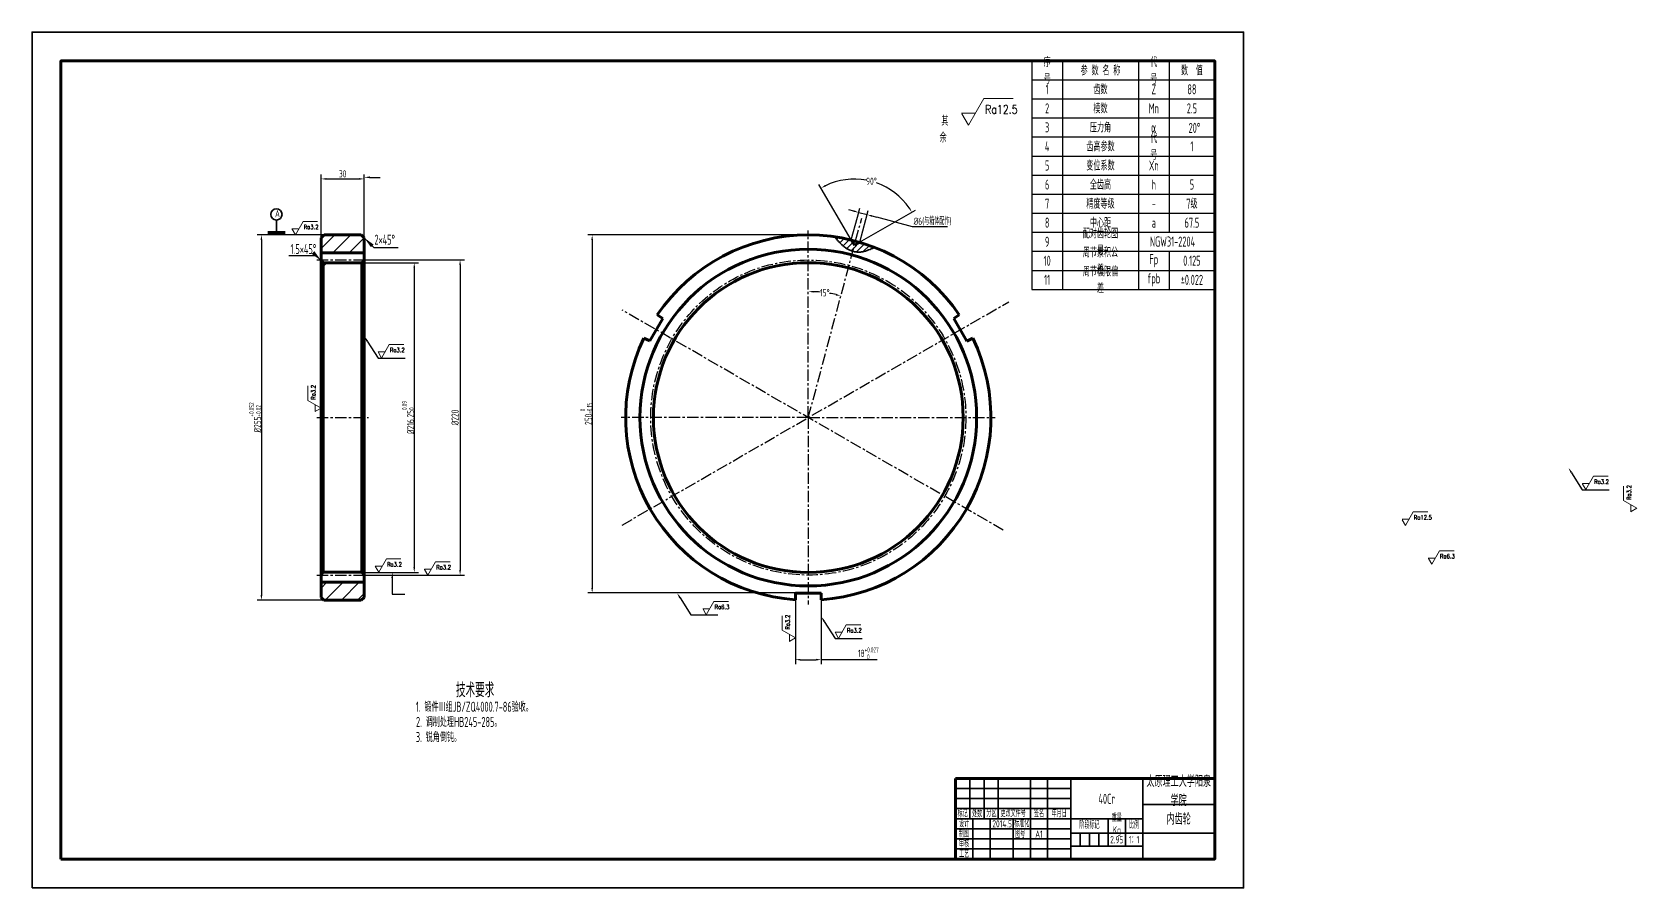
# Model space of a CAD drawing. Header units: millimetres. Extents: x 0 to 1114, y 0 to 594.
import ezdxf
from ezdxf import colors
from ezdxf.entities.mleader import LeaderData, LeaderLine
from ezdxf.math import Vec2, Vec3

# ---------------------------------------------------------------- set-up
doc = ezdxf.new("R2010")
doc.units = ezdxf.units.MM
doc.header["$LTSCALE"] = 0.25
doc.linetypes.add('CENTER', pattern=[50.8, 31.75, -6.35, 6.35, -6.35])
for name, color, linetype in [('2细线层', 4, 'Continuous'), ('中心线', 1, 'CENTER'), ('剖面线', 2, 'Continuous'), ('标注线', 3, 'Continuous'), ('细实线层', 7, 'Continuous')]:
    doc.layers.add(name, color=color, linetype=linetype)
for name, color, linetype, lineweight in [('图层2', 7, 'Continuous', 9), ('粗实线', 6, 'Continuous', 70), ('细实线', 6, 'Continuous', 35), ('轮廓', 7, 'Continuous', 50)]:
    doc.layers.add(name, color=color, linetype=linetype, lineweight=lineweight)
doc.styles.add('gbcbig1', font='gbenor.shx', dxfattribs={"width": 0.7, "height": 5, "bigfont": 'gbcbig.shx'})
doc.styles.add('gbcbig2', font='gbenor.shx', dxfattribs={"width": 0.7, "height": 3.5, "bigfont": 'gbcbig.shx'})
doc.styles.add('TH_GBDIM', font='romans.shx', dxfattribs={"width": 0.8, "bigfont": 'gbcbig.shx'})
doc.styles.add('样式 1', font='gbenor.shx', dxfattribs={"width": 0.7, "height": 5, "bigfont": 'gbcbig.shx'})
doc.dimstyles.new('机械制图$0', dxfattribs={"dimtxt": 5, "dimasz": 3.5, "dimexe": 3, "dimexo": 0, "dimgap": 1, "dimtad": 1, "dimtoh": 1, "dimdsep": 46, "dimtxsty": '样式 1', "dimcen": 2.5, "dimadec": 1, "dimazin": 2, "dimtfac": 1, "dimtmove": 1, "dimatfit": 3, "dimldrblk": 'NONE', "dimfxl": 1, "dimarcsym": 1})
doc.dimstyles.new('机械制图$2', dxfattribs={"dimtxt": 5, "dimasz": 3.5, "dimexe": 3, "dimexo": 0, "dimgap": 1, "dimtad": 1, "dimtih": 1, "dimtoh": 1, "dimdsep": 46, "dimtxsty": '样式 1', "dimcen": 2.5, "dimadec": 1, "dimazin": 2, "dimtfac": 1, "dimtmove": 1, "dimatfit": 3, "dimldrblk": 'NONE', "dimfxl": 1, "dimarcsym": 1})
pattern_1 = [(45, (-20.467, -147.7624), (-5.61266, 5.61266), [])]

# ---------------------------------------------------------------- blocks, each defined once
blk = doc.blocks.new('*D3')
at = {"layer": 'Defpoints', "color": 0, "transparency": 16777216}
for p in [(230.5, 492.1), (200.7, 451.3), (230.5, 451.3)]:
    blk.add_point(p, dxfattribs=at)
at = {"layer": '标注线', "color": 0, "lineweight": -2, "transparency": 16777216}
for p, q in [((200.7, 451.3), (200.7, 495.1)), ((204.2, 492.1), (227, 492.1)), ((230.5, 451.3), (230.5, 495.1))]:
    blk.add_line(p, q, dxfattribs=at)
at = {"layer": '标注线', "color": 0, "transparency": 16777216}
for points in [[(204.2, 492.7), (204.2, 491.5), (200.7, 492.1)], [(227, 492.7), (227, 491.5), (230.5, 492.1)]]:
    blk.add_solid(points, dxfattribs=at)
at = {"layer": '标注线', "color": 0, "transparency": 16777216, "insert": (215.6, 495.6), "char_height": 5, "attachment_point": 5, "style": '样式 1'}
blk.add_mtext('30', dxfattribs=at)
blk = doc.blocks.new('_None')
blk = doc.blocks.new('*D4')
at = {"layer": 'Defpoints', "color": 0, "transparency": 16777216}
for p in [(229, 433.9), (229, 219), (265.3, 219)]:
    blk.add_point(p, dxfattribs=at)
at = {"layer": '标注线', "color": 0, "lineweight": -2, "transparency": 16777216}
for p, q in [((229, 433.9), (268.3, 433.9)), ((265.3, 430.4), (265.3, 222.5)), ((229, 219), (268.3, 219))]:
    blk.add_line(p, q, dxfattribs=at)
at = {"layer": '标注线', "color": 0, "transparency": 16777216}
for points in [[(264.7, 430.4), (265.9, 430.4), (265.3, 433.9)], [(264.7, 222.5), (265.9, 222.5), (265.3, 219)]]:
    blk.add_solid(points, dxfattribs=at)
at = {"layer": '标注线', "color": 0, "transparency": 16777216, "insert": (261, 326.5), "char_height": 5, "attachment_point": 5, "rotation": 90, "style": '样式 1'}
blk.add_mtext('%%C216.25{\\H0.7x;\\S0.09^ 0;}', dxfattribs=at)
blk = doc.blocks.new('*D5')
at = {"layer": 'Defpoints', "color": 0, "transparency": 16777216}
for p in [(230.5, 435.9), (230.5, 217.1), (297.1, 217.1)]:
    blk.add_point(p, dxfattribs=at)
at = {"layer": '标注线', "color": 0, "lineweight": -2, "transparency": 16777216}
for p, q in [((230.5, 435.9), (300.1, 435.9)), ((297.1, 432.4), (297.1, 220.6)), ((230.5, 217.1), (300.1, 217.1))]:
    blk.add_line(p, q, dxfattribs=at)
at = {"layer": '标注线', "color": 0, "transparency": 16777216}
for points in [[(296.5, 432.4), (297.7, 432.4), (297.1, 435.9)], [(296.5, 220.6), (297.7, 220.6), (297.1, 217.1)]]:
    blk.add_solid(points, dxfattribs=at)
at = {"layer": '标注线', "color": 0, "transparency": 16777216, "insert": (293.6, 326.5), "char_height": 5, "attachment_point": 5, "rotation": 90, "style": '样式 1'}
blk.add_mtext('%%C220', dxfattribs=at)
blk = doc.blocks.new('*D6')
at = {"layer": 'Defpoints', "color": 0, "transparency": 16777216}
for p in [(202.6, 453.2), (159.2, 199.7), (202.6, 199.7)]:
    blk.add_point(p, dxfattribs=at)
at = {"layer": '标注线', "color": 0, "lineweight": -2, "transparency": 16777216}
for p, q in [((202.6, 453.2), (156.2, 453.2)), ((159.2, 449.7), (159.2, 203.2)), ((202.6, 199.7), (156.2, 199.7))]:
    blk.add_line(p, q, dxfattribs=at)
at = {"layer": '标注线', "color": 0, "transparency": 16777216}
for points in [[(158.6, 449.7), (159.8, 449.7), (159.2, 453.2)], [(158.6, 203.2), (159.8, 203.2), (159.2, 199.7)]]:
    blk.add_solid(points, dxfattribs=at)
at = {"layer": '标注线', "color": 0, "transparency": 16777216, "insert": (154.8, 326.5), "char_height": 5, "attachment_point": 5, "rotation": 90, "style": '样式 1'}
blk.add_mtext('%%C255{\\H0.7x;\\S+0.052^ +0.02;}', dxfattribs=at)
blk = doc.blocks.new('*D7')
at = {"layer": 'Defpoints', "color": 0, "transparency": 16777216}
for p in [(593.8, 485.9), (568.7, 449.7), (570.9, 446), (570.9, 446), (574.5, 448.1)]:
    blk.add_point(p, dxfattribs=at)
at = {"layer": '标注线', "color": 0, "lineweight": -2, "transparency": 16777216}
for p, q in [((568.7, 449.7), (546.2, 488.3)), ((574.5, 448.1), (613.3, 470.5))]:
    blk.add_line(p, q, dxfattribs=at)
for start, end in [(79.6714, 115.9292), (34.3808, 70.5419)]:
    blk.add_arc((570.9, 446), 46, start, end, dxfattribs=at)
at = {"layer": '标注线', "color": 0, "transparency": 16777216}
for points in [[(551, 486.9), (550.5, 487.9), (547.7, 485.7)], [(609.4, 472.3), (608.4, 471.7), (610.7, 469)]]:
    blk.add_solid(points, dxfattribs=at)
at = {"layer": '标注线', "color": 0, "transparency": 16777216, "insert": (582.7, 490.5), "char_height": 5, "attachment_point": 5, "style": '样式 1'}
blk.add_mtext('90°', dxfattribs=at)
blk = doc.blocks.new('*D8')
at = {"layer": 'Defpoints', "color": 0, "transparency": 16777216}
for p in [(538.9, 453.2), (388.8, 204.7), (529.9, 204.7)]:
    blk.add_point(p, dxfattribs=at)
at = {"layer": '标注线', "color": 0, "lineweight": -2, "transparency": 16777216}
for p, q in [((538.9, 453.2), (385.8, 453.2)), ((388.8, 449.7), (388.8, 208.2)), ((529.9, 204.7), (385.8, 204.7))]:
    blk.add_line(p, q, dxfattribs=at)
at = {"layer": '标注线', "color": 0, "transparency": 16777216}
for points in [[(388.2, 449.7), (389.4, 449.7), (388.8, 453.2)], [(388.2, 208.2), (389.4, 208.2), (388.8, 204.7)]]:
    blk.add_solid(points, dxfattribs=at)
at = {"layer": '标注线', "color": 0, "transparency": 16777216, "insert": (384.5, 329), "char_height": 5, "attachment_point": 5, "rotation": 90, "style": '样式 1'}
blk.add_mtext('250{\\H0.7x;\\S 0^ -0.15;}', dxfattribs=at)
blk = doc.blocks.new('*D9')
at = {"layer": 'Defpoints', "color": 0, "transparency": 16777216}
for p in [(529.9, 204.7), (547.8, 204.7), (547.8, 158.4)]:
    blk.add_point(p, dxfattribs=at)
at = {"layer": '标注线', "color": 0, "lineweight": -2, "transparency": 16777216}
for p, q in [((529.9, 204.7), (529.9, 155.4)), ((547.8, 204.7), (547.8, 155.4)), ((533.4, 158.4), (544.3, 158.4)), ((586.6, 158.4), (547.8, 158.4))]:
    blk.add_line(p, q, dxfattribs=at)
at = {"layer": '标注线', "color": 0, "transparency": 16777216}
for points in [[(533.4, 159), (533.4, 157.8), (529.9, 158.4)], [(544.3, 159), (544.3, 157.8), (547.8, 158.4)]]:
    blk.add_solid(points, dxfattribs=at)
at = {"layer": '标注线', "color": 0, "transparency": 16777216, "insert": (580.5, 162.8), "char_height": 5, "attachment_point": 5, "style": '样式 1'}
blk.add_mtext('\\A1;18{\\H0.7x;\\S+0.027^  0;}', dxfattribs=at)
blk = doc.blocks.new('*D10')
at = {"layer": 'Defpoints', "color": 0, "transparency": 16777216}
for p in [(575.9, 464.8), (538.9, 456.3), (554, 412.5), (538.9, 326.5), (538.9, 326.5)]:
    blk.add_point(p, dxfattribs=at)
at = {"layer": '标注线', "color": 0, "lineweight": -2, "transparency": 16777216}
for start, end in [(84.61, 87.7056), (77.3089, 80.3942)]:
    blk.add_arc((538.9, 326.5), 87.4, start, end, dxfattribs=at)
at = {"layer": '标注线', "color": 0, "transparency": 16777216}
for points in [[(542.4, 413.2), (542.4, 414.4), (538.9, 413.9)], [(558.2, 412.3), (557.9, 411.2), (561.5, 410.9)]]:
    blk.add_solid(points, dxfattribs=at)
at = {"layer": '标注线', "color": 0, "transparency": 16777216, "insert": (550.3, 413.1), "char_height": 5, "attachment_point": 5, "style": '样式 1'}
blk.add_mtext('15°', dxfattribs=at)
blk = doc.blocks.new('*D12')
at = {"layer": 'Defpoints', "color": 0, "transparency": 16777216}
for p in [(573, 465.6), (578.8, 464), (579.7, 467.3)]:
    blk.add_point(p, dxfattribs=at)
at = {"layer": '标注线', "color": 0, "lineweight": -2, "transparency": 16777216}
for p, q in [((570.5, 469.7), (567.1, 470.6)), ((573, 465.6), (574.6, 471.7)), ((573.9, 468.8), (579.7, 467.3)), ((578.8, 464), (580.4, 470.2)), ((583, 466.4), (586.4, 465.5)), ((611.2, 458.8), (586.4, 465.5)), ((635.5, 458.8), (611.2, 458.8))]:
    blk.add_line(p, q, dxfattribs=at)
at = {"layer": '标注线', "color": 0, "transparency": 16777216}
for points in [[(570.6, 470.3), (570.3, 469.2), (573.9, 468.8)], [(583.2, 466.9), (582.9, 465.8), (579.7, 467.3)]]:
    blk.add_solid(points, dxfattribs=at)
at = {"layer": '标注线', "color": 0, "transparency": 16777216, "insert": (625.1, 462.5), "char_height": 5, "attachment_point": 5, "style": '样式 1'}
blk.add_mtext('%%C6(与箱体配作)', dxfattribs=at)
blk = doc.blocks.new('000')
at = {"layer": '图层2'}
for p, q in [((-3, 5.2), (-3.2, 5.6)), ((-3.2, 5.6), (3.2, 5.6)), ((0, 0), (-3, 5.2)), ((0, 0), (7.1, 12.4)), ((7.1, 12.4), (20.6, 12.4))]:
    blk.add_line(p, q, dxfattribs=at)
at = {"layer": '细实线层', "insert": (7.7, 9.3), "char_height": 4, "attachment_point": 1, "style": 'TH_GBDIM'}
blk.add_mtext_dynamic_manual_height_columns('Ra3.2', width=13.074, gutter_width=25, heights=[0], dxfattribs=at)

msp = doc.modelspace()

# ---------------------------------------------------------------- hatches: boundary and pattern name
at = {"layer": '剖面线'}
h = msp.add_hatch(dxfattribs=at)
h.set_pattern_fill('ANSI31', color=256, scale=2.5)
h.set_pattern_definition(pattern_1)
h.paths.add_polyline_path([(230.536, 440.803), (200.681, 440.803), (200.681, 451.255), (202.666, 453.238), (228.506, 453.238), (230.536, 451.298)])
h = msp.add_hatch(dxfattribs=at)
h.set_pattern_fill('ANSI31', color=256)
h.set_pattern_definition([(45, (102.9328, -36.9384), (-2.245064, 2.245064), [])])
edge = h.paths.add_edge_path()
edge.add_arc((538.863, 326.46), 126.778, 76.368766, 81.366656)
edge.add_spline(control_points=[(557.894, 451.801), (557.972, 451.376), (558.172, 450.282), (559.589, 449.102), (560.848, 447.594), (562.291, 446.213), (563.81, 444.917), (565.474, 443.754), (567.309, 442.757), (568.769, 442.179), (569.608, 441.921), (569.758, 441.877)], knot_values=[0, 0, 0, 0, 1.26741299, 3.2570891, 5.24300748, 7.22755221, 9.21918393, 11.23537459, 13.3052024, 15.46833989, 15.93596871, 15.93596871, 15.93596871, 15.93596871], degree=3, periodic=0)
edge.add_line((569.758, 441.877), (570.868, 446.025))
edge.add_line((570.868, 446.025), (568.741, 449.667))
edge = h.paths.add_edge_path()
edge.add_line((574.529, 448.117), (570.861, 445.998))
edge.add_line((570.861, 445.998), (569.758, 441.877))
edge.add_spline(control_points=[(569.758, 441.877), (570.353, 441.704), (571.816, 441.368), (574.418, 441.192), (577.895, 441.691), (581.462, 443.135), (584.037, 444.054), (585.196, 444.468)], knot_values=[15.93596871, 15.93596871, 15.93596871, 15.93596871, 17.79172628, 20.42720313, 23.71540426, 28.23007402, 31.9233075, 31.9233075, 31.9233075, 31.9233075], degree=3, periodic=0)
edge.add_arc((538.863, 326.46), 126.778, 68.563804, 73.66061)
h = msp.add_hatch(dxfattribs=at)
h.set_pattern_fill('ANSI31', color=256, scale=2.5)
h.set_pattern_definition(pattern_1)
h.paths.add_polyline_path([(200.681, 212.115), (230.536, 212.115), (230.536, 201.62), (228.506, 199.68), (202.621, 199.68), (200.681, 201.62)])

# ---------------------------------------------------------------- linework, layer by layer
at = {"layer": '中心线'}
for p, q in [((538.863, 326.46), (575.903, 464.835)), ((538.863, 326.46), (538.863, 456.283)), ((197.638, 435.908), (233.488, 435.908)), ((409.588, 251.823), (678.056, 406.823)), ((674.221, 248.311), (409.59, 401.096)), ((197.638, 326.46), (233.488, 326.46)), ((538.863, 326.46), (409.041, 326.46)), ((538.863, 326.46), (668.686, 326.46)), ((538.863, 326.46), (538.863, 196.638)), ((197.638, 217.098), (233.488, 217.098))]:
    msp.add_line(p, q, dxfattribs=at)
msp.add_circle((538.863, 326.46), 109.36, dxfattribs=at)
at = {"layer": '图层2'}
for p, q in [((650.049, 529.377), (660.753, 547.94)), ((660.753, 547.94), (681.003, 547.94)), ((645.184, 537.815), (654.914, 537.815)), ((650.049, 529.377), (645.51, 537.251)), ((953.45, 251.636), (958.802, 260.917)), ((958.802, 260.917), (968.927, 260.917)), ((951.018, 255.854), (955.883, 255.854)), ((953.45, 251.636), (951.181, 255.572)), ((971.631, 224.725), (976.983, 234.007)), ((976.983, 234.007), (987.108, 234.007)), ((969.199, 228.944), (974.064, 228.944)), ((971.631, 224.725), (969.362, 228.662)), ((465.598, 193.682), (470.463, 193.682)), ((468.03, 189.463), (465.761, 193.4)), ((468.03, 189.463), (473.382, 198.744)), ((473.382, 198.744), (483.507, 198.744))]:
    msp.add_line(p, q, dxfattribs=at)
at = {"layer": '标注线'}
for p, q in [((694.07, 574), (694.07, 415.426)), ((694.07, 574), (821, 574)), ((715.238, 574), (715.238, 468.308)), ((768.094, 574), (768.094, 468.308)), ((789.262, 574), (789.262, 468.308)), ((821, 415.426), (821, 574)), ((694.07, 560.876), (821, 560.876)), ((694.07, 547.612), (821, 547.612)), ((694.07, 534.418), (821, 534.418)), ((694.07, 521.224), (821, 521.224)), ((694.07, 507.96), (821, 507.96)), ((694.07, 494.766), (821, 494.766)), ((694.07, 481.484), (821, 481.484)), ((694.07, 468.308), (821, 468.308)), ((694.07, 468.308), (821, 468.308)), ((715.238, 468.308), (715.238, 415.426)), ((768.094, 468.308), (768.094, 415.426)), ((789.262, 468.308), (789.262, 455.078)), ((568.716, 449.71), (573, 465.576)), ((574.527, 448.116), (578.786, 464.025)), ((694.07, 455.078), (821, 455.078)), ((237.958, 444.517), (254.136, 444.517)), ((694.07, 441.884), (821, 441.884)), ((789.262, 441.884), (789.262, 415.426)), ((694.07, 428.62), (821, 428.62)), ((694.07, 415.426), (821, 415.426)), ((250.386, 203.798), (258.81, 203.782))]:
    msp.add_line(p, q, dxfattribs=at)
at = {"layer": '粗实线'}
for p, q in [((163.637, 455.013), (175.643, 455.013)), ((200.681, 451.255), (202.666, 453.238)), ((200.681, 440.803), (200.681, 451.255)), ((202.666, 453.238), (228.506, 453.238)), ((228.506, 453.238), (230.536, 451.298)), ((230.536, 451.298), (230.536, 440.803)), ((570.878, 446.008), (568.716, 449.71)), ((570.878, 446.008), (574.528, 448.117)), ((570.878, 446.008), (574.527, 448.116)), ((230.536, 440.803), (200.681, 440.803)), ((200.681, 440.803), (200.681, 212.115)), ((200.681, 435.38), (203.591, 432.38)), ((228.991, 433.88), (230.536, 435.38)), ((230.536, 212.115), (230.536, 440.803)), ((202.136, 433.88), (228.991, 433.88)), ((202.136, 433.88), (202.136, 219.038)), ((228.991, 219.038), (228.991, 433.88)), ((428.822, 379.601), (437.945, 395.117)), ((437.945, 395.117), (434.044, 397.772)), ((639.818, 395.138), (643.685, 397.769)), ((648.868, 379.579), (639.818, 395.138)), ((428.822, 379.601), (424.701, 381.591)), ((648.868, 379.579), (653.028, 381.588)), ((200.681, 217.583), (202.136, 219.038)), ((200.681, 212.115), (230.536, 212.115)), ((200.681, 212.115), (200.681, 201.62)), ((202.136, 219.038), (228.991, 219.038)), ((228.991, 219.038), (230.536, 217.583)), ((230.536, 201.62), (230.536, 212.115)), ((200.681, 201.62), (202.621, 199.68)), ((228.506, 199.68), (230.536, 201.62)), ((529.911, 204.663), (547.813, 204.663)), ((529.911, 204.663), (529.911, 199.999)), ((547.813, 204.663), (547.813, 199.999)), ((202.621, 199.68), (228.506, 199.68)), ((641, 20), (641, 76)), ((641, 76), (821, 76)), ((821, 76), (821, 20)), ((821, 20), (641, 20))]:
    msp.add_line(p, q, dxfattribs=at)
at = {"layer": '粗实线', "color": 0}
for p, q in [((641, 76), (821, 76)), ((641, 20), (641, 76))]:
    msp.add_line(p, q, dxfattribs=at)
at = {"layer": '粗实线'}
for radius in [116.858, 107.507]:
    msp.add_circle((538.863, 326.46), radius, dxfattribs=at)
for start, end in [(34.227074, 145.771574), (154.22348, 265.95064), (274.048227, 25.774948)]:
    msp.add_arc((538.863, 326.46), 126.778, start, end, dxfattribs=at)
at = {"layer": '细实线'}
for p, q in [((169.64, 463.51), (169.64, 455.013)), ((641, 69), (721, 69)), ((651, 76), (651, 48)), ((661, 76), (661, 48)), ((670.577, 76), (670.577, 48)), ((693, 76), (693, 20)), ((705, 76), (705, 20)), ((721, 55), (721, 76)), ((721, 76), (721, 20)), ((721, 69), (721, 62)), ((771, 76), (771, 20)), ((721, 62), (641, 62)), ((771, 58), (821, 58)), ((641, 55), (721, 55)), ((641, 48), (771, 48)), ((653, 48), (653, 20)), ((665, 48), (665, 20)), ((681, 48), (681, 20)), ((747, 48), (747, 29)), ((759, 48), (759, 29)), ((641, 41), (721, 41)), ((641, 34), (721, 34)), ((721, 38), (821, 38)), ((727.5, 38), (727.5, 29)), ((734, 38), (734, 29)), ((740.5, 38), (740.5, 29)), ((641, 27), (721, 27)), ((721, 29), (771, 29))]:
    msp.add_line(p, q, dxfattribs=at)
at = {"layer": '细实线', "color": 0}
for p, q in [((641, 69), (721, 69)), ((651, 76), (651, 48)), ((661, 76), (661, 48)), ((693, 76), (693, 48)), ((705, 76), (705, 48)), ((641, 62), (721, 62)), ((641, 55), (721, 55)), ((653, 20), (653, 48)), ((665, 20), (665, 48)), ((681, 20), (681, 48)), ((693, 20), (693, 48)), ((705, 20), (705, 48)), ((747, 48), (747, 29)), ((759, 48), (759, 29)), ((641, 41), (721, 41)), ((641, 34), (721, 34)), ((721, 38), (771, 38)), ((727.5, 38), (727.5, 29)), ((734, 38), (734, 29)), ((740.5, 38), (740.5, 29)), ((641, 27), (721, 27)), ((721, 29), (771, 29))]:
    msp.add_line(p, q, dxfattribs=at)
at = {"layer": '细实线', "color": 0, "lineweight": 25}
for p, q in [((721, 76), (721, 48)), ((771, 20), (771, 76)), ((821, 58), (771, 58)), ((641, 48), (771, 48)), ((821, 38), (771, 38))]:
    msp.add_line(p, q, dxfattribs=at)
at = {"layer": '细实线'}
msp.add_lwpolyline([(0, 0), (841, 0), (841, 594), (0, 594)], close=True, dxfattribs=at)
at = {"layer": '细实线', "lineweight": 70}
msp.add_lwpolyline([(20, 20), (821, 20), (821, 574), (20, 574)], close=True, dxfattribs=at)
at = {"layer": '细实线'}
msp.add_circle((169.64, 467.419), 3.909, dxfattribs=at)
msp.add_spline([(557.894, 451.801), (558.231, 450.579), (559.531, 449.073), (560.879, 447.615), (562.301, 446.23), (563.824, 444.947), (565.479, 443.796), (567.299, 442.809), (569.311, 442.015), (571.568, 441.466), (574.198, 441.289), (577.455, 441.74), (581.726, 443.205), (585.196, 444.468)], degree=3, dxfattribs=at)
at = {"layer": '轮廓', "color": 0, "lineweight": 25}
msp.add_line((721, 20), (721, 48), dxfattribs=at)
at = {"layer": '轮廓', "color": 0}
msp.add_line((821, 20), (641, 20), dxfattribs=at)

# ---------------------------------------------------------------- block references
at = {"layer": '标注线', "xscale": 0.75, "yscale": 0.75, "zscale": 0.75}
for p in [(182.793, 453.238), (242.612, 367.797), (1078.606, 276.417), (240.633, 219.038), (274.75, 217.098), (559.89, 173.21)]:
    msp.add_blockref('000', p, dxfattribs=at)
at = {"layer": '标注线', "xscale": 0.75, "yscale": 0.75, "zscale": 0.75, "rotation": 90}
for p in [(200.681, 333.051), (1114.07, 263.468), (529.935, 173.482)]:
    msp.add_blockref('000', p, dxfattribs=at)
at = {"layer": '粗实线', "xscale": 0.75, "yscale": 0.75, "zscale": 0.75}
msp.add_blockref('000', (240.633, 219.038), dxfattribs=at)

# ---------------------------------------------------------------- texts
at = {"layer": '标注线', "style": 'gbcbig2', "width": 0.7}
for s, height, p in [('           技术要求', 9.99985, (252.493, 132.331)), ('1. 锻件Ⅲ组JB/ZQ4000.7-86验收。', 6.99999, (266.427, 122.225)), ('2. 调制处理HB245-285。', 6.99999, (266.531, 111.725)), ('3. 锐角倒钝。', 7, (266.427, 101.225))]:
    msp.add_text(s, height=height, dxfattribs=at).set_placement(p)
at = {"layer": '标注线', "char_height": 7}
for s, width, gutter_width, insert, attachment_point, style in [('序 号', 10.584, 17.5, (704.654, 567.438), 5, 'gbcbig2'), ('参 数 名 称', 26.44, 17.5, (741.678, 567.438), 5, 'gbcbig2'), ('代 号', 10.584, 17.5, (778.702, 567.438), 5, 'gbcbig2'), ('数  值', 15.857, 17.5, (805.143, 567.438), 5, 'gbcbig2'), ('1', 10.584, 17.5, (704.654, 554.314), 5, 'gbcbig2'), ('齿数', 26.44, 17.5, (741.678, 554.314), 5, 'gbcbig2'), ('Z', 10.584, 17.5, (778.702, 554.314), 5, 'gbcbig2'), ('88', 15.857, 17.5, (805.143, 554.314), 5, 'gbcbig2'), ('\\pi1.2029;其 余', 11.19104, 17.5, (629.995, 536.062), 1, 'gbcbig2'), ('2', 10.584, 17.5, (704.654, 541.05), 5, 'gbcbig2'), ('模数', 26.44, 17.5, (741.678, 541.05), 5, 'gbcbig2'), ('Mn', 10.584, 17.5, (778.702, 541.05), 5, 'gbcbig2'), ('2.5', 15.857, 17.5, (805.143, 541.05), 5, 'gbcbig2'), ('3', 10.584, 17.5, (704.654, 527.856), 5, 'gbcbig2'), ('压力角', 26.44, 17.5, (741.678, 527.856), 5, 'gbcbig2'), ('α', 10.584, 17.5, (778.702, 527.856), 5, 'gbcbig2'), ('4', 10.584, 17.5, (704.654, 514.662), 5, 'gbcbig2'), ('齿高参数', 26.44, 17.5, (741.678, 514.662), 5, 'gbcbig2'), ('代 号', 10.584, 17.5, (778.702, 514.662), 5, 'gbcbig2'), ('1', 15.857, 17.5, (805.143, 514.662), 5, 'gbcbig2'), ('5', 10.584, 17.5, (704.654, 501.398), 5, 'gbcbig2'), ('变位系数', 26.44, 17.5, (741.678, 501.398), 5, 'gbcbig2'), ('Xn', 10.584, 17.5, (778.702, 501.398), 5, 'gbcbig2'), ('6', 10.584, 17.5, (704.654, 488.204), 5, 'gbcbig2'), ('6', 10.584, 17.5, (704.654, 488.204), 5, 'gbcbig2'), ('全齿高', 26.44, 17.5, (741.678, 488.204), 5, 'gbcbig2'), ('全齿高', 26.44, 17.5, (741.678, 488.204), 5, 'gbcbig2'), ('h', 10.584, 17.5, (778.702, 488.204), 5, 'gbcbig2'), ('h', 10.584, 17.5, (778.702, 488.204), 5, 'gbcbig2'), ('5', 15.857, 17.5, (805.143, 488.204), 5, 'gbcbig2'), ('精度等级', 26.44, 17.5, (741.678, 474.957), 5, 'gbcbig2'), ('7级', 15.857, 17.5, (805.143, 474.957), 5, 'gbcbig2'), ('7', 10.584, 17.5, (704.654, 474.957), 5, 'gbcbig2'), ('-', 10.584, 17.5, (778.702, 474.957), 5, 'gbcbig2'), ('8', 10.584, 17.5, (704.654, 461.746), 5, 'gbcbig2'), ('中心距', 26.44, 17.5, (741.678, 461.746), 5, 'gbcbig2'), ('a', 10.584, 17.5, (778.702, 461.746), 5, 'gbcbig2'), ('67.5', 15.857, 17.5, (805.143, 461.746), 5, 'gbcbig2'), ('1.5×45°', 28.16438, 25, (179.464, 446.936), 1, 'gbcbig1'), ('2×45°', 28.16438, 25, (237.662, 453.421), 1, 'gbcbig1'), ('9', 10.584, 17.5, (704.654, 448.516), 5, 'gbcbig2'), ('配对齿轮图号', 26.44, 17.5, (741.678, 448.516), 5, 'gbcbig2'), ('\\A1;NGW31-{\\H1x;2204}', 10.584, 17.5, (791.684, 448.622), 5, 'gbcbig2'), ('10', 10.584, 17.5, (704.654, 435.286), 5, 'gbcbig2'), ('周节累积公差', 26.44, 17.5, (741.678, 435.322), 5, 'gbcbig2'), ('Fp', 10.584, 17.5, (778.702, 435.322), 5, 'gbcbig2'), ('0.125', 15.857, 17.5, (805.143, 435.322), 5, 'gbcbig2'), ('11', 10.584, 17.5, (704.654, 422.092), 5, 'gbcbig2'), ('周节极限偏差', 26.44, 17.5, (741.678, 422.058), 5, 'gbcbig2'), ('fpb', 10.584, 17.5, (778.702, 422.058), 5, 'gbcbig2'), ('\\A1;±0.022', 15.857, 17.5, (805.143, 422.058), 5, 'gbcbig2')]:
    msp.add_mtext_dynamic_manual_height_columns(s, width=width, gutter_width=gutter_width, heights=[0], dxfattribs=dict(at, insert=insert, attachment_point=attachment_point, style=style))
at = {"layer": '标注线', "insert": (806.908, 527.547), "char_height": 7, "attachment_point": 5, "style": 'gbcbig2'}
msp.add_mtext('20°', dxfattribs=at)
at = {"layer": '细实线', "insert": (168.665, 470.491), "char_height": 5, "attachment_point": 1, "style": '样式 1'}
msp.add_mtext_dynamic_manual_height_columns('A', width=6.82589, gutter_width=50, heights=[0], dxfattribs=at)
at = {"layer": '细实线', "color": 0, "attachment_point": 5, "style": 'gbcbig1'}
for s, insert, char_height, width in [('太原理工大学阳泉学院', (796, 67.404), 8, 50), ('40Cr', (746, 61.814), 7, 50), ('标记', (646, 51.533), 5, 10), ('设计', (647, 44.583), 5, 12), ('处数', (656, 51.533), 5, 10), ('分区', (665.967, 51.844), 5, 10), ('2014.5', (673.412, 44.456), 5, 16), ('更改文件号', (681.068, 51.685), 5, 26), ('标准化', (687, 44.655), 5, 12), ('签名', (699, 51.583), 5, 12), ('年月日', (713, 51.533), 5, 16), ('阶段标记', (734, 43.533), 5, 26), ('重量Kg', (753, 43.633), 5, 12), ('比例', (765, 43.633), 5, 12), ('内齿轮', (796, 47.9), 8, 50), ('制图', (646.921, 37.624), 5, 12), ('审核', (647, 30.583), 5, 12), ('图号', (685.901, 37.197), 5, 16), ('A1', (699.002, 37.352), 5, 16), ('2.95', (752.986, 33.457), 5, 12), ('1：1', (765, 33.459), 5, 12), ('工艺', (647, 23.583), 5, 12)]:
    msp.add_mtext(s, dxfattribs=dict(at, insert=insert, char_height=char_height, width=width))
at = {"layer": '细实线层', "attachment_point": 1, "style": 'TH_GBDIM'}
for s, insert, char_height in [('Ra12.5', (661.552, 543.374), 6), ('Ra12.5', (959.202, 258.634), 3), ('Ra6.3', (977.383, 231.724), 3), ('Ra6.3', (473.782, 196.461), 3)]:
    msp.add_mtext_dynamic_manual_height_columns(s, width=13.07369, gutter_width=25, heights=[0], dxfattribs=dict(at, insert=insert, char_height=char_height))

# ---------------------------------------------------------------- dimensions: what is measured, and where the dimension line sits
at = {"layer": '标注线'}
dim = msp.add_linear_dim(base=(230.536, 492.133), p1=(200.681, 451.298), p2=(230.536, 451.255), text='30', dimstyle='机械制图$0', dxfattribs=at)
dim.commit()
dim.dimension.update_dxf_attribs({"geometry": '*D3', "text_midpoint": (215.608, 495.633)})
dim = msp.add_angular_dim_2l(base=(593.812, 485.908), line1=((570.878, 446.008), (574.527, 448.116)), line2=((570.878, 446.008), (568.716, 449.71)), text='90°', dimstyle='机械制图$2', dxfattribs=at)
dim.commit()
dim.dimension.update_dxf_attribs({"geometry": '*D7', "text_midpoint": (582.669, 490.493)})
dim = msp.add_linear_dim(base=(579.654, 467.267), p1=(573, 465.576), p2=(578.786, 464.025), angle=344.999563, text='%%C6(与箱体配作)', dimstyle='机械制图$0', dxfattribs=at)
dim.commit()
dim.dimension.update_dxf_attribs({"geometry": '*D12', "text_midpoint": (617.341, 458.826), "dimtype": 161})
dim = msp.add_angular_dim_2l(base=(554.027, 412.543), line1=((538.863, 326.46), (575.903, 464.835)), line2=((538.863, 326.46), (538.863, 456.283)), dimstyle='机械制图$2', dxfattribs=at)
dim.commit()
dim.dimension.update_dxf_attribs({"geometry": '*D10', "text_midpoint": (550.261, 413.122)})
for base, p1, p2, text, picture, middle in [((159.186, 199.68), (202.621, 453.238), (202.621, 199.68), '%%C255{\\H0.7x;\\S+0.052^ +0.02;}', '*D6', (154.77, 326.459)), ((388.801, 204.663), (538.863, 453.238), (529.911, 204.663), '250{\\H0.7x;\\S 0^ -0.15;}', '*D8', (384.458, 328.95)), ((297.121, 217.098), (230.536, 435.908), (230.536, 217.098), '%%C220', '*D5', (293.621, 326.503)), ((265.328, 219.038), (228.991, 433.88), (228.991, 219.038), '%%C216.25{\\H0.7x;\\S0.09^ 0;}', '*D4', (261.047, 326.459))]:
    dim = msp.add_linear_dim(base=base, p1=p1, p2=p2, angle=90, text=text, dimstyle='机械制图$0', dxfattribs=at)
    dim.commit()
    dim.dimension.update_dxf_attribs({"geometry": picture, "text_midpoint": middle})
dim = msp.add_linear_dim(base=(547.813, 158.431), p1=(529.911, 204.663), p2=(547.813, 204.663), text='18{\\H0.7x;\\S+0.027^  0;}', dimstyle='机械制图$0', override={"dimtol": 1, "dimtm": 0.027, "dimtfac": 0.5, "dimtdec": 3, "dimtolj": 1}, dxfattribs=at)
dim.commit()
dim.dimension.update_dxf_attribs({"geometry": '*D9', "text_midpoint": (580.477, 158.993), "dimtype": 160})

# ---------------------------------------------------------------- leaders
at = {"layer": '2细线层'}
ml = msp.add_multileader_mtext('Standard', dxfattribs=at)
ml.set_content('', color=256)
ml.set_leader_properties()
ml.build(insert=Vec2(0, 0))
ctx = ml.context
ctx.base_point, ctx.plane_origin = Vec3(258.931, 367.731), Vec3(230.536, 382.95)
notes = []
notes.append((ctx, [(0, (1, 1, 0), (240.149, 367.731), (1, 0), 18.782, [(0, [(230.536, 382.95)], 0, [])])]))
ctx.mtext.insert, ctx.mtext.flow_direction = Vec3(260.931, 369.731), 5
ml = msp.add_multileader_mtext('Standard', dxfattribs=at)
ml.set_content('', color=256)
ml.set_leader_properties()
ml.build(insert=Vec2(0, 0))
ctx = ml.context
ctx.base_point, ctx.plane_origin = Vec3(1094.925, 276.351), Vec3(1066.53, 291.57)
notes.append((ctx, [(0, (1, 1, 0), (1076.143, 276.351), (1, 0), 18.782, [(0, [(1066.53, 291.57)], 0, [])])]))
ctx.mtext.insert, ctx.mtext.flow_direction = Vec3(1096.925, 278.351), 5
ml = msp.add_multileader_mtext('Standard', dxfattribs=at)
ml.set_content('', color=256)
ml.set_leader_properties()
ml.build(insert=Vec2(0, 0))
ctx = ml.context
ctx.base_point, ctx.plane_origin = Vec3(476.136, 189.444), Vec3(447.741, 204.663)
notes.append((ctx, [(0, (1, 1, 0), (457.354, 189.444), (1, 0), 18.782, [(0, [(447.741, 204.663)], 0, [])])]))
ctx.mtext.insert, ctx.mtext.flow_direction = Vec3(478.136, 191.444), 5
ml = msp.add_multileader_mtext('Standard', dxfattribs=at)
ml.set_content('', color=256)
ml.set_leader_properties()
ml.build(insert=Vec2(0, 0))
ctx = ml.context
ctx.base_point, ctx.plane_origin = Vec3(576.209, 173.144), Vec3(547.813, 188.363)
notes.append((ctx, [(0, (1, 1, 0), (557.427, 173.144), (1, 0), 18.782, [(0, [(547.813, 188.363)], 0, [])])]))
ctx.mtext.insert, ctx.mtext.flow_direction = Vec3(578.209, 175.144), 5
at = {"layer": '标注线'}
ml = msp.add_multileader_mtext('Standard', dxfattribs=at)
ml.set_content('', color=256)
ml.set_leader_properties()
ml.build(insert=Vec2(0, 0))
ml.multileader.update_dxf_attribs({"text_right_attachment_type": 6, "dogleg_length": 0.36})
ctx = ml.context
ctx.base_point, ctx.plane_origin = Vec3(241.532, 493.19), Vec3(230.536, 493.19)
ctx.right_attachment = 6
notes.append((ctx, [(0, (1, 1, 0), (241.172, 493.19), (1, 0), 0.36, [(0, [(230.536, 493.19)], 0, [])])]))
ctx.mtext.insert, ctx.mtext.flow_direction = Vec3(243.532, 495.19), 5
ml = msp.add_multileader_mtext('Standard', dxfattribs=at)
ml.set_content('', color=256)
ml.set_leader_properties()
ml.build(insert=Vec2(0, 0))
ml.multileader.update_dxf_attribs({"text_right_attachment_type": 6, "dogleg_length": 0.36, "arrow_head_size": 8})
ctx = ml.context
ctx.base_point, ctx.char_height, ctx.arrow_head_size, ctx.landing_gap_size, ctx.plane_origin = Vec3(174.146, 442.726), 8, 8, 4, Vec3(200.681, 435.313)
ctx.right_attachment, ctx.text_align_type = 6, 2
notes.append((ctx, [(0, (1, 1, 0), (197.295, 438.726), (-1, 0), 15.149, [(0, [(200.681, 435.313)], 0, [])])]))
ctx.mtext.insert, ctx.mtext.alignment, ctx.mtext.flow_direction = Vec3(178.146, 446.726), 3, 5
ml = msp.add_multileader_mtext('Standard', dxfattribs=at)
ml.set_content('', color=256)
ml.set_leader_properties()
ml.build(insert=Vec2(0, 0))
ml.multileader.update_dxf_attribs({"text_right_attachment_type": 6, "dogleg_length": 0.36, "arrow_head_size": 8})
ctx = ml.context
ctx.base_point, ctx.char_height, ctx.arrow_head_size, ctx.landing_gap_size, ctx.plane_origin = Vec3(237.958, 444.517), 8, 8, 4, Vec3(230.536, 451.255)
ctx.right_attachment = 6
notes.append((ctx, [(0, (1, 1, 0), (237.238, 444.517), (1, 0), 0.72, [(0, [(230.536, 451.255)], 0, [])])]))
ctx.mtext.insert, ctx.mtext.flow_direction = Vec3(241.958, 448.517), 5
ml = msp.add_multileader_mtext('Standard', dxfattribs=at)
ml.set_content('', color=256)
ml.set_leader_properties()
ml.build(insert=Vec2(0, 0))
ml.multileader.update_dxf_attribs({"text_right_attachment_type": 6, "dogleg_length": 0.36})
ctx = ml.context
ctx.base_point, ctx.plane_origin = Vec3(250.386, 203.798), Vec3(250.026, 219.038)
ctx.right_attachment = 6
notes.append((ctx, [(0, (1, 1, 0), (250.026, 203.798), (1, 0), 0.36, [(0, [(250.026, 219.038)], 0, [])])]))
ctx.mtext.insert, ctx.mtext.flow_direction = Vec3(252.386, 205.798), 5
for ctx, leaders in notes:
    for number, flags, end, landing, length, lines in leaders:
        leader = LeaderData()
        leader.index, (leader.has_last_leader_line, leader.has_dogleg_vector, leader.attachment_direction) = number, flags
        leader.last_leader_point, leader.dogleg_vector, leader.dogleg_length = Vec3(end), Vec3(landing), length
        for number, points, colour, breaks in lines:
            line = LeaderLine()
            line.index, line.vertices, line.color, line.breaks = number, Vec3.list(points), colors.encode_raw_color(colour), breaks
            leader.lines.append(line)
        ctx.leaders.append(leader)

doc.saveas('drawing.dxf')
